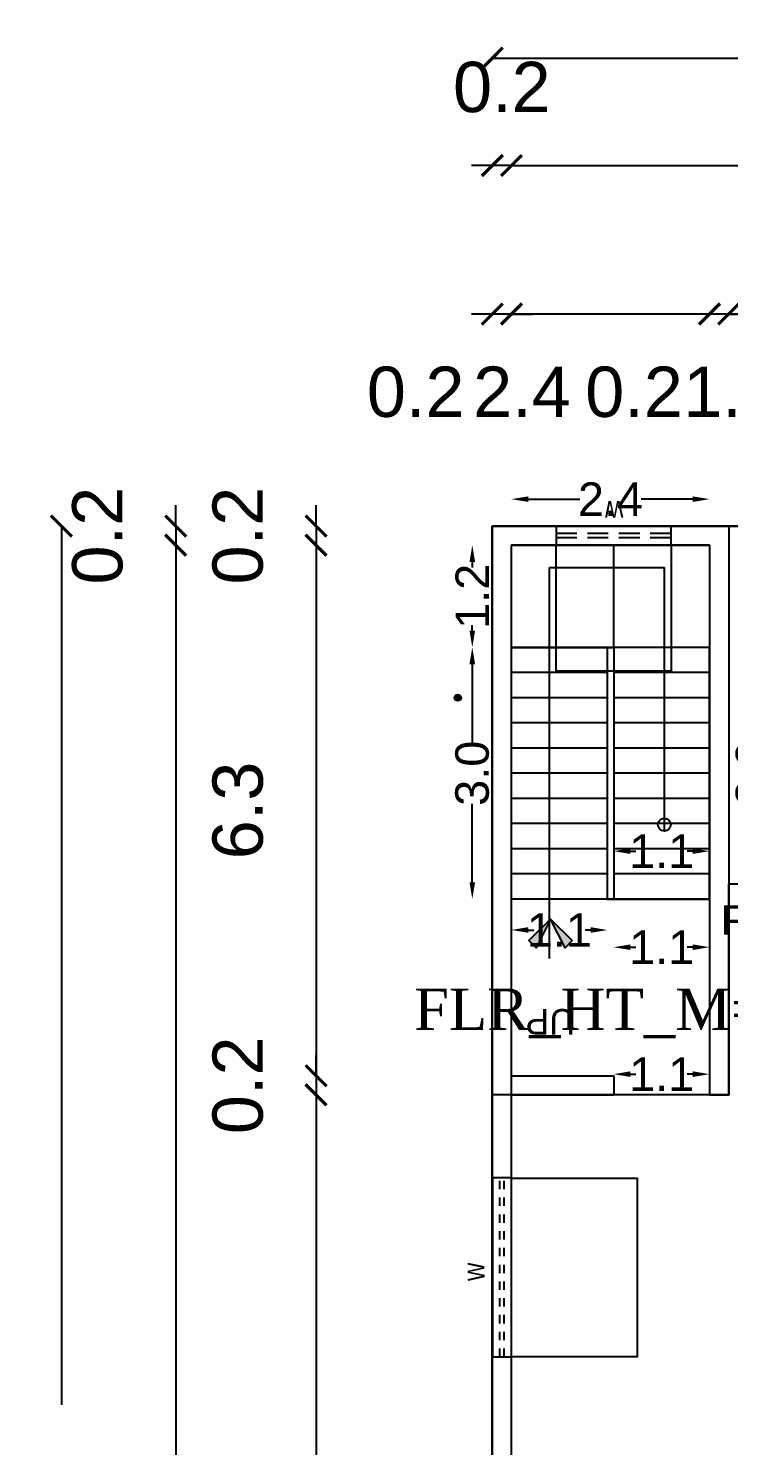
# Model space of a CAD drawing. Header units: metres. Extents: x 21671 to 43338, y -49512 to -25104.
# Drawn here: x 21798.98 to 21807.33, y -25120.69 to -25103.8 of the extents above; entities that cross this region are included whole.
import ezdxf

# ---------------------------------------------------------------- set-up
doc = ezdxf.new("R2010")
doc.units = ezdxf.units.M
doc.linetypes.add('HIDDENX2', pattern=[0.375, 0.25, -0.125])
for name, color, linetype in [('5', 5, 'Continuous'), ('BL', 34, 'Continuous'), ('BLK_1_FLR_2_BLT_UP_AREA', 7, 'Continuous'), ('BLK_1_FLR_2_EXIT_WIDTH_DOOR', 7, 'Continuous'), ('BLK_1_FLR_2_EXIT_WIDTH_STAIR', 7, 'Continuous'), ('BLK_1_FLR_2_FIRESTAIR_1', 7, 'Continuous'), ('BLK_1_FLR_2_FIRESTAIR_1_FLIGHT_1', 34, 'Continuous'), ('BLK_1_FLR_2_FIRESTAIR_1_FLIGHT_2', 34, 'Continuous'), ('BLK_1_FLR_2_FIRESTAIR_1_LANDING_1', 34, 'Continuous'), ('BLK_1_FLR_2_REGULAR_ROOM_1', 34, 'Continuous'), ('BLK_1_FLR_2_ROOF_AREA', 7, 'Continuous'), ('FLOOR02', 4, 'Continuous')]:
    doc.layers.add(name, color=color, linetype=linetype)
doc.styles.add('ARIAL', font='arial.ttf')
doc.styles.add('SEN', font='tahoma.ttf', dxfattribs={"height": 1})
doc.styles.get("Standard").update_dxf_attribs({"font": 'arial.ttf'})
doc.styles.add('TIMES', font='times.ttf')
doc.dimstyles.new('ISO-25', dxfattribs={"dimtxt": 1, "dimasz": 2.5, "dimexe": 1.25, "dimexo": 0.625, "dimtad": 1, "dimdec": 1, "dimzin": 1, "dimdsep": 46, "dimtxsty": 'Standard', "dimcen": 2.5, "dimse1": 1, "dimse2": 1, "dimsd1": 1, "dimsd2": 1, "dimadec": 1, "dimazin": 3, "dimtfac": 1, "dimtdec": 1, "dimtix": 1, "dimtmove": 2, "dimatfit": 3, "dimfxl": 0, "dimarcsym": 0})

# ---------------------------------------------------------------- blocks, each defined once
blk = doc.blocks.new('A$C674B7934')
at = {"layer": '5', "linetype": 'HIDDENX2'}
for p, q in [((3.5, 90), (3.5, 6)), ((5.5, 90), (5.5, 6))]:
    blk.add_line(p, q, dxfattribs=at)
at = {"layer": '5'}
blk.add_lwpolyline([(0, 6), (9, 6), (9, 90), (0, 90)], close=True, dxfattribs=at)
blk = doc.blocks.new('_ArchTick')
at = {"color": 0, "linetype": 'ByBlock', "const_width": 0.15}
blk.add_lwpolyline([(-0.5, -0.5), (0.5, 0.5)], dxfattribs=at)
blk = doc.blocks.new('*D77')
at = {"color": 0, "lineweight": -2}
blk.add_line((21808.706, -25107.202), (21807.334, -25107.202), dxfattribs=at)
at = {"layer": 'Defpoints', "color": 0}
for p in [(21807.334, -25107.202), (21807.334, -25109.958), (21808.706, -25109.958)]:
    blk.add_point(p, dxfattribs=at)
at = {"color": 0, "lineweight": -2, "xscale": 0.25, "yscale": 0.25, "zscale": 0.25, "rotation": 180}
blk.add_blockref('_ArchTick', (21807.334, -25107.202), dxfattribs=at)
at = {"color": 0, "lineweight": -2, "xscale": 0.25, "yscale": 0.25, "zscale": 0.25}
blk.add_blockref('_ArchTick', (21808.706, -25107.202), dxfattribs=at)
at = {"color": 0, "insert": (21807.374, -25108.128), "char_height": 0.6, "attachment_point": 5}
blk.add_mtext('1.4', dxfattribs=at)
blk = doc.blocks.new('*D78')
at = {"color": 0, "lineweight": -2}
for p, q in [((21807.105, -25107.202), (21806.855, -25107.202)), ((21807.334, -25107.202), (21807.105, -25107.202)), ((21807.334, -25107.202), (21807.584, -25107.202))]:
    blk.add_line(p, q, dxfattribs=at)
at = {"layer": 'Defpoints', "color": 0}
for p in [(21807.105, -25107.202), (21807.105, -25109.958), (21807.334, -25109.958)]:
    blk.add_point(p, dxfattribs=at)
at = {"color": 0, "lineweight": -2, "xscale": 0.25, "yscale": 0.25, "zscale": 0.25}
blk.add_blockref('_ArchTick', (21807.105, -25107.202), dxfattribs=at)
at = {"color": 0, "lineweight": -2, "xscale": 0.25, "yscale": 0.25, "zscale": 0.25, "rotation": 180}
blk.add_blockref('_ArchTick', (21807.334, -25107.202), dxfattribs=at)
at = {"color": 0, "insert": (21806.205, -25108.133), "char_height": 0.6, "attachment_point": 5}
blk.add_mtext('0.2', dxfattribs=at)
blk = doc.blocks.new('*D79')
at = {"color": 0, "lineweight": -2}
blk.add_line((21807.105, -25107.202), (21804.743, -25107.202), dxfattribs=at)
at = {"layer": 'Defpoints', "color": 0}
for p in [(21804.743, -25107.202), (21804.743, -25109.958), (21807.105, -25109.958)]:
    blk.add_point(p, dxfattribs=at)
at = {"color": 0, "lineweight": -2, "xscale": 0.25, "yscale": 0.25, "zscale": 0.25, "rotation": 180}
blk.add_blockref('_ArchTick', (21804.743, -25107.202), dxfattribs=at)
at = {"color": 0, "lineweight": -2, "xscale": 0.25, "yscale": 0.25, "zscale": 0.25}
blk.add_blockref('_ArchTick', (21807.105, -25107.202), dxfattribs=at)
at = {"color": 0, "insert": (21804.868, -25108.128), "char_height": 0.6, "attachment_point": 5}
blk.add_mtext('2.4', dxfattribs=at)
blk = doc.blocks.new('*D80')
at = {"color": 0, "lineweight": -2}
for p, q in [((21804.514, -25107.202), (21804.264, -25107.202)), ((21804.743, -25107.202), (21804.514, -25107.202)), ((21804.743, -25107.202), (21804.993, -25107.202))]:
    blk.add_line(p, q, dxfattribs=at)
at = {"layer": 'Defpoints', "color": 0}
for p in [(21804.514, -25107.202), (21804.514, -25109.73), (21804.743, -25109.958)]:
    blk.add_point(p, dxfattribs=at)
at = {"color": 0, "lineweight": -2, "xscale": 0.25, "yscale": 0.25, "zscale": 0.25}
blk.add_blockref('_ArchTick', (21804.514, -25107.202), dxfattribs=at)
at = {"color": 0, "lineweight": -2, "xscale": 0.25, "yscale": 0.25, "zscale": 0.25, "rotation": 180}
blk.add_blockref('_ArchTick', (21804.743, -25107.202), dxfattribs=at)
at = {"color": 0, "insert": (21803.6, -25108.133), "char_height": 0.6, "attachment_point": 5}
blk.add_mtext('0.2', dxfattribs=at)
blk = doc.blocks.new('*D55')
at = {"color": 0, "lineweight": -2}
for p, q in [((21804.743, -25105.431), (21811.673, -25105.431)), ((21821.356, -25105.431), (21814.425, -25105.431))]:
    blk.add_line(p, q, dxfattribs=at)
at = {"layer": 'Defpoints', "color": 0}
for p in [(21804.743, -25105.431), (21804.743, -25109.958), (21821.356, -25109.958)]:
    blk.add_point(p, dxfattribs=at)
at = {"color": 0, "lineweight": -2, "xscale": 0.25, "yscale": 0.25, "zscale": 0.25, "rotation": 180}
blk.add_blockref('_ArchTick', (21804.743, -25105.431), dxfattribs=at)
at = {"color": 0, "lineweight": -2, "xscale": 0.25, "yscale": 0.25, "zscale": 0.25}
blk.add_blockref('_ArchTick', (21821.356, -25105.431), dxfattribs=at)
at = {"color": 0, "insert": (21813.049, -25105.431), "char_height": 0.6, "attachment_point": 5}
blk.add_mtext('16.6', dxfattribs=at)
blk = doc.blocks.new('*D56')
at = {"color": 0, "lineweight": -2}
for p, q in [((21804.514, -25105.431), (21804.264, -25105.431)), ((21804.743, -25105.431), (21804.514, -25105.431)), ((21804.743, -25105.431), (21804.993, -25105.431))]:
    blk.add_line(p, q, dxfattribs=at)
at = {"layer": 'Defpoints', "color": 0}
for p in [(21804.514, -25105.431), (21804.514, -25109.73), (21804.743, -25109.958)]:
    blk.add_point(p, dxfattribs=at)
at = {"color": 0, "lineweight": -2, "xscale": 0.25, "yscale": 0.25, "zscale": 0.25}
blk.add_blockref('_ArchTick', (21804.514, -25105.431), dxfattribs=at)
at = {"color": 0, "lineweight": -2, "xscale": 0.25, "yscale": 0.25, "zscale": 0.25, "rotation": 180}
blk.add_blockref('_ArchTick', (21804.743, -25105.431), dxfattribs=at)
at = {"color": 0, "insert": (21804.628, -25104.499), "char_height": 0.6, "attachment_point": 5}
blk.add_mtext('0.2', dxfattribs=at)
blk = doc.blocks.new('*D81')
at = {"color": 0, "lineweight": -2}
for p, q in [((21804.514, -25104.151), (21811.745, -25104.151)), ((21821.584, -25104.151), (21814.381, -25104.151))]:
    blk.add_line(p, q, dxfattribs=at)
at = {"layer": 'Defpoints', "color": 0}
for p in [(21804.514, -25104.151), (21804.514, -25109.73), (21821.584, -25109.73)]:
    blk.add_point(p, dxfattribs=at)
at = {"color": 0, "lineweight": -2, "xscale": 0.25, "yscale": 0.25, "zscale": 0.25, "rotation": 180}
blk.add_blockref('_ArchTick', (21804.514, -25104.151), dxfattribs=at)
at = {"color": 0, "lineweight": -2, "xscale": 0.25, "yscale": 0.25, "zscale": 0.25}
blk.add_blockref('_ArchTick', (21821.584, -25104.151), dxfattribs=at)
at = {"color": 0, "insert": (21813.063, -25104.189), "char_height": 0.6, "attachment_point": 5}
blk.add_mtext('17.1', dxfattribs=at)
blk = doc.blocks.new('*D57')
at = {"color": 0, "lineweight": -2}
for p, q in [((21802.411, -25109.73), (21802.411, -25109.48)), ((21802.411, -25109.73), (21802.411, -25109.958)), ((21802.411, -25109.958), (21802.411, -25110.208))]:
    blk.add_line(p, q, dxfattribs=at)
at = {"layer": 'Defpoints', "color": 0}
for p in [(21804.514, -25109.73), (21802.411, -25109.958), (21804.743, -25109.958)]:
    blk.add_point(p, dxfattribs=at)
at = {"color": 0, "lineweight": -2, "xscale": 0.25, "yscale": 0.25, "zscale": 0.25}
for p, rotation in [((21802.411, -25109.73), 270), ((21802.411, -25109.958), 90)]:
    blk.add_blockref('_ArchTick', p, dxfattribs=dict(at, rotation=rotation))
at = {"color": 0, "insert": (21801.48, -25109.844), "char_height": 0.6, "attachment_point": 5, "rotation": 90}
blk.add_mtext('0.2', dxfattribs=at)
blk = doc.blocks.new('*D82')
at = {"color": 0, "lineweight": -2}
blk.add_line((21802.411, -25109.958), (21802.411, -25116.283), dxfattribs=at)
at = {"layer": 'Defpoints', "color": 0}
for p in [(21804.743, -25109.958), (21802.411, -25116.283), (21804.743, -25116.283)]:
    blk.add_point(p, dxfattribs=at)
at = {"color": 0, "lineweight": -2, "xscale": 0.25, "yscale": 0.25, "zscale": 0.25}
for p, rotation in [((21802.411, -25109.958), 90), ((21802.411, -25116.283), 270)]:
    blk.add_blockref('_ArchTick', p, dxfattribs=dict(at, rotation=rotation))
at = {"color": 0, "insert": (21801.48, -25113.121), "char_height": 0.6, "attachment_point": 5, "rotation": 90}
blk.add_mtext('6.3', dxfattribs=at)
blk = doc.blocks.new('*D83')
at = {"color": 0, "lineweight": -2}
for p, q in [((21802.411, -25116.283), (21802.411, -25116.033)), ((21802.411, -25116.283), (21802.411, -25116.512)), ((21802.411, -25116.512), (21802.411, -25116.762))]:
    blk.add_line(p, q, dxfattribs=at)
at = {"layer": 'Defpoints', "color": 0}
for p in [(21804.743, -25116.283), (21802.411, -25116.512), (21804.743, -25116.512)]:
    blk.add_point(p, dxfattribs=at)
at = {"color": 0, "lineweight": -2, "xscale": 0.25, "yscale": 0.25, "zscale": 0.25}
for p, rotation in [((21802.411, -25116.283), 270), ((21802.411, -25116.512), 90)]:
    blk.add_blockref('_ArchTick', p, dxfattribs=dict(at, rotation=rotation))
at = {"color": 0, "insert": (21801.48, -25116.398), "char_height": 0.6, "attachment_point": 5, "rotation": 90}
blk.add_mtext('0.2', dxfattribs=at)
blk = doc.blocks.new('*D84')
at = {"color": 0, "lineweight": -2}
blk.add_line((21802.411, -25116.512), (21802.411, -25133.277), dxfattribs=at)
at = {"layer": 'Defpoints', "color": 0}
for p in [(21804.743, -25116.512), (21802.411, -25133.277), (21804.743, -25133.277)]:
    blk.add_point(p, dxfattribs=at)
at = {"color": 0, "lineweight": -2, "xscale": 0.25, "yscale": 0.25, "zscale": 0.25}
for p, rotation in [((21802.411, -25116.512), 90), ((21802.411, -25133.277), 270)]:
    blk.add_blockref('_ArchTick', p, dxfattribs=dict(at, rotation=rotation))
at = {"color": 0, "insert": (21801.48, -25124.894), "char_height": 0.6, "attachment_point": 5, "rotation": 90}
blk.add_mtext('16.8', dxfattribs=at)
blk = doc.blocks.new('*D59')
at = {"color": 0, "lineweight": -2}
for p, q in [((21800.737, -25109.73), (21800.737, -25109.48)), ((21800.737, -25109.73), (21800.737, -25109.958)), ((21800.737, -25109.958), (21800.737, -25110.208))]:
    blk.add_line(p, q, dxfattribs=at)
at = {"layer": 'Defpoints', "color": 0}
for p in [(21804.514, -25109.73), (21800.737, -25109.958), (21804.743, -25109.958)]:
    blk.add_point(p, dxfattribs=at)
at = {"color": 0, "lineweight": -2, "xscale": 0.25, "yscale": 0.25, "zscale": 0.25}
for p, rotation in [((21800.737, -25109.73), 270), ((21800.737, -25109.958), 90)]:
    blk.add_blockref('_ArchTick', p, dxfattribs=dict(at, rotation=rotation))
at = {"color": 0, "insert": (21799.806, -25109.844), "char_height": 0.6, "attachment_point": 5, "rotation": 90}
blk.add_mtext('0.2', dxfattribs=at)
blk = doc.blocks.new('*D60')
at = {"color": 0, "lineweight": -2}
blk.add_line((21800.737, -25109.958), (21800.737, -25133.277), dxfattribs=at)
at = {"layer": 'Defpoints', "color": 0}
for p in [(21804.743, -25109.958), (21800.737, -25133.277), (21804.743, -25133.277)]:
    blk.add_point(p, dxfattribs=at)
at = {"color": 0, "lineweight": -2, "xscale": 0.25, "yscale": 0.25, "zscale": 0.25}
for p, rotation in [((21800.737, -25109.958), 90), ((21800.737, -25133.277), 270)]:
    blk.add_blockref('_ArchTick', p, dxfattribs=dict(at, rotation=rotation))
at = {"color": 0, "insert": (21799.806, -25121.618), "char_height": 0.6, "attachment_point": 5, "rotation": 90}
blk.add_mtext('23.3', dxfattribs=at)
blk = doc.blocks.new('*D85')
at = {"color": 0, "lineweight": -2}
for p, q in [((21799.373, -25109.73), (21799.373, -25120.208)), ((21799.373, -25133.506), (21799.373, -25123.028))]:
    blk.add_line(p, q, dxfattribs=at)
at = {"layer": 'Defpoints', "color": 0}
for p in [(21804.514, -25109.73), (21799.373, -25133.506), (21804.514, -25133.506)]:
    blk.add_point(p, dxfattribs=at)
at = {"color": 0, "lineweight": -2, "xscale": 0.25, "yscale": 0.25, "zscale": 0.25}
for p, rotation in [((21799.373, -25109.73), 90), ((21799.373, -25133.506), 270)]:
    blk.add_blockref('_ArchTick', p, dxfattribs=dict(at, rotation=rotation))
at = {"color": 0, "insert": (21799.373, -25121.618), "char_height": 0.6, "attachment_point": 5, "rotation": 90}
blk.add_mtext('23.8', dxfattribs=at)
blk = doc.blocks.new('*D247')
at = {"layer": 'BLK_1_FLR_2_FIRESTAIR_1_FLIGHT_1', "color": 0, "lineweight": -2}
for p, q in [((21807.62, -25111.377), (21807.62, -25112.314)), ((21807.62, -25113.977), (21807.62, -25113.041))]:
    blk.add_line(p, q, dxfattribs=at)
at = {"layer": 'BLK_1_FLR_2_FIRESTAIR_1_FLIGHT_1', "color": 0}
for points in [[(21807.587, -25111.377), (21807.653, -25111.377), (21807.62, -25111.177)], [(21807.587, -25113.977), (21807.653, -25113.977), (21807.62, -25114.177)]]:
    blk.add_solid(points, dxfattribs=at)
at = {"layer": 'Defpoints', "color": 0}
for p in [(21807.105, -25111.177), (21807.62, -25111.177), (21807.105, -25114.177)]:
    blk.add_point(p, dxfattribs=at)
at = {"layer": 'BLK_1_FLR_2_FIRESTAIR_1_FLIGHT_1', "color": 0, "insert": (21807.62, -25112.677), "char_height": 0.4, "attachment_point": 5, "rotation": 90}
blk.add_mtext('3.0', dxfattribs=at)
blk = doc.blocks.new('*D248')
at = {"layer": 'BLK_1_FLR_2_FIRESTAIR_1_FLIGHT_2', "color": 0, "lineweight": -2}
for p, q in [((21804.275, -25111.377), (21804.275, -25112.314)), ((21804.275, -25113.977), (21804.275, -25113.041))]:
    blk.add_line(p, q, dxfattribs=at)
at = {"layer": 'BLK_1_FLR_2_FIRESTAIR_1_FLIGHT_2', "color": 0}
for points in [[(21804.242, -25111.377), (21804.309, -25111.377), (21804.275, -25111.177)], [(21804.242, -25113.977), (21804.309, -25113.977), (21804.275, -25114.177)]]:
    blk.add_solid(points, dxfattribs=at)
at = {"layer": 'Defpoints', "color": 0}
for p in [(21804.275, -25111.177), (21804.743, -25111.177), (21804.743, -25114.177)]:
    blk.add_point(p, dxfattribs=at)
at = {"layer": 'BLK_1_FLR_2_FIRESTAIR_1_FLIGHT_2', "color": 0, "insert": (21804.275, -25112.677), "char_height": 0.4, "attachment_point": 5, "rotation": 90}
blk.add_mtext('3.0', dxfattribs=at)
blk = doc.blocks.new('*D255')
at = {"layer": 'BLK_1_FLR_2_FIRESTAIR_1_FLIGHT_1', "color": 0, "lineweight": -2}
for p, q in [((21806.162, -25114.751), (21806.227, -25114.751)), ((21806.905, -25114.751), (21806.84, -25114.751))]:
    blk.add_line(p, q, dxfattribs=at)
at = {"layer": 'BLK_1_FLR_2_FIRESTAIR_1_FLIGHT_1', "color": 0}
for points in [[(21806.162, -25114.718), (21806.162, -25114.785), (21805.962, -25114.751)], [(21806.905, -25114.718), (21806.905, -25114.785), (21807.105, -25114.751)]]:
    blk.add_solid(points, dxfattribs=at)
at = {"layer": 'Defpoints', "color": 0}
for p in [(21807.105, -25113.972), (21805.962, -25114.177), (21805.962, -25114.751)]:
    blk.add_point(p, dxfattribs=at)
at = {"layer": 'BLK_1_FLR_2_FIRESTAIR_1_FLIGHT_1', "color": 0, "insert": (21806.534, -25114.751), "char_height": 0.4, "attachment_point": 5}
blk.add_mtext('1.1', dxfattribs=at)
blk = doc.blocks.new('*D256')
at = {"layer": 'BLK_1_FLR_2_FIRESTAIR_1_FLIGHT_2', "color": 0, "lineweight": -2}
for p, q in [((21804.943, -25114.546), (21805.008, -25114.546)), ((21805.686, -25114.546), (21805.621, -25114.546))]:
    blk.add_line(p, q, dxfattribs=at)
at = {"layer": 'BLK_1_FLR_2_FIRESTAIR_1_FLIGHT_2', "color": 0}
for points in [[(21804.943, -25114.512), (21804.943, -25114.579), (21804.743, -25114.546)], [(21805.686, -25114.512), (21805.686, -25114.579), (21805.886, -25114.546)]]:
    blk.add_solid(points, dxfattribs=at)
at = {"layer": 'Defpoints', "color": 0}
for p in [(21804.743, -25113.972), (21805.886, -25113.972), (21804.743, -25114.546)]:
    blk.add_point(p, dxfattribs=at)
at = {"layer": 'BLK_1_FLR_2_FIRESTAIR_1_FLIGHT_2', "color": 0, "insert": (21805.314, -25114.546), "char_height": 0.4, "attachment_point": 5}
blk.add_mtext('1.1', dxfattribs=at)
blk = doc.blocks.new('*D257')
at = {"layer": 'BLK_1_FLR_2_FIRESTAIR_1_LANDING_1', "color": 0, "lineweight": -2}
for p, q in [((21804.943, -25109.409), (21805.557, -25109.409)), ((21806.905, -25109.409), (21806.291, -25109.409))]:
    blk.add_line(p, q, dxfattribs=at)
at = {"layer": 'BLK_1_FLR_2_FIRESTAIR_1_LANDING_1', "color": 0}
for points in [[(21804.943, -25109.376), (21804.943, -25109.442), (21804.743, -25109.409)], [(21806.905, -25109.376), (21806.905, -25109.442), (21807.105, -25109.409)]]:
    blk.add_solid(points, dxfattribs=at)
at = {"layer": 'Defpoints', "color": 0}
for p in [(21804.743, -25109.409), (21804.743, -25109.958), (21807.105, -25109.958)]:
    blk.add_point(p, dxfattribs=at)
at = {"layer": 'BLK_1_FLR_2_FIRESTAIR_1_LANDING_1', "color": 0, "insert": (21805.924, -25109.409), "char_height": 0.4, "attachment_point": 5}
blk.add_mtext('2.4', dxfattribs=at)
blk = doc.blocks.new('*D258')
at = {"layer": 'BLK_1_FLR_2_FIRESTAIR_1_LANDING_1', "color": 0, "lineweight": -2}
for p, q in [((21804.275, -25110.158), (21804.275, -25110.225)), ((21804.275, -25110.977), (21804.275, -25110.911))]:
    blk.add_line(p, q, dxfattribs=at)
at = {"layer": 'BLK_1_FLR_2_FIRESTAIR_1_LANDING_1', "color": 0}
for points in [[(21804.242, -25110.158), (21804.309, -25110.158), (21804.275, -25109.958)], [(21804.242, -25110.977), (21804.309, -25110.977), (21804.275, -25111.177)]]:
    blk.add_solid(points, dxfattribs=at)
at = {"layer": 'Defpoints', "color": 0}
for p in [(21804.275, -25109.958), (21804.743, -25109.958), (21804.743, -25111.177)]:
    blk.add_point(p, dxfattribs=at)
at = {"layer": 'BLK_1_FLR_2_FIRESTAIR_1_LANDING_1', "color": 0, "insert": (21804.275, -25110.568), "char_height": 0.4, "attachment_point": 5, "rotation": 90}
blk.add_mtext('1.2', dxfattribs=at)
blk = doc.blocks.new('*D335')
at = {"layer": 'BLK_1_FLR_2_EXIT_WIDTH_DOOR', "color": 0, "lineweight": -2}
for p, q in [((21806.162, -25116.265), (21806.227, -25116.265)), ((21806.905, -25116.265), (21806.84, -25116.265))]:
    blk.add_line(p, q, dxfattribs=at)
at = {"layer": 'BLK_1_FLR_2_EXIT_WIDTH_DOOR', "color": 0}
for points in [[(21806.162, -25116.231), (21806.162, -25116.298), (21805.962, -25116.265)], [(21806.905, -25116.231), (21806.905, -25116.298), (21807.105, -25116.265)]]:
    blk.add_solid(points, dxfattribs=at)
at = {"layer": 'Defpoints', "color": 0}
for p in [(21805.962, -25115.691), (21807.105, -25115.691), (21805.962, -25116.265)]:
    blk.add_point(p, dxfattribs=at)
at = {"layer": 'BLK_1_FLR_2_EXIT_WIDTH_DOOR', "color": 0, "insert": (21806.534, -25116.265), "char_height": 0.4, "attachment_point": 5}
blk.add_mtext('1.1', dxfattribs=at)
blk = doc.blocks.new('*D336')
at = {"layer": 'BLK_1_FLR_2_EXIT_WIDTH_STAIR', "color": 0, "lineweight": -2}
for p, q in [((21806.162, -25113.606), (21806.227, -25113.606)), ((21806.905, -25113.606), (21806.84, -25113.606))]:
    blk.add_line(p, q, dxfattribs=at)
at = {"layer": 'BLK_1_FLR_2_EXIT_WIDTH_STAIR', "color": 0}
for points in [[(21806.162, -25113.573), (21806.162, -25113.639), (21805.962, -25113.606)], [(21806.905, -25113.573), (21806.905, -25113.639), (21807.105, -25113.606)]]:
    blk.add_solid(points, dxfattribs=at)
at = {"layer": 'Defpoints', "color": 0}
for p in [(21805.962, -25113.032), (21807.105, -25113.032), (21805.962, -25113.606)]:
    blk.add_point(p, dxfattribs=at)
at = {"layer": 'BLK_1_FLR_2_EXIT_WIDTH_STAIR', "color": 0, "insert": (21806.534, -25113.606), "char_height": 0.4, "attachment_point": 5}
blk.add_mtext('1.1', dxfattribs=at)

msp = doc.modelspace()

# ---------------------------------------------------------------- hatches: boundary and pattern name
at = {"ltscale": 0.15}
h = msp.add_hatch(color=0, dxfattribs=at)
h.paths.add_polyline_path([(21805.468, -25114.673), (21805.21, -25114.415), (21805.382, -25114.76)])
h.paths.add_polyline_path([(21805.21, -25114.415), (21804.951, -25114.673), (21805.037, -25114.76)])
at = {"layer": 'BL'}
h = msp.add_hatch(color=6, dxfattribs=at)
h.dxf.hatch_style = 1
h.paths.add_polyline_path([(21804.074, -25111.804, 0.35696), (21804.13, -25111.804, 0.388228), (21804.13, -25111.749, 0.353056), (21804.074, -25111.749, 0.428903)])

# ---------------------------------------------------------------- linework, layer by layer
at = {"color": 0, "linetype": 'HIDDENX2'}
for p, q in [((21806.648, -25109.818), (21805.276, -25109.818)), ((21806.648, -25109.869), (21805.276, -25109.869))]:
    msp.add_line(p, q, dxfattribs=at)
at = {"color": 0}
for p, q in [((21804.743, -25116.283), (21804.743, -25109.958)), ((21804.743, -25109.958), (21807.105, -25109.958)), ((21807.105, -25109.958), (21804.743, -25109.958)), ((21805.962, -25111.177), (21805.962, -25109.958)), ((21807.105, -25109.958), (21807.105, -25116.512)), ((21805.196, -25114.884), (21805.196, -25110.223)), ((21805.196, -25110.223), (21806.567, -25110.223)), ((21806.567, -25113.367), (21806.567, -25110.223)), ((21805.886, -25111.177), (21804.743, -25111.177)), ((21805.886, -25111.177), (21805.886, -25113.972)), ((21805.886, -25111.177), (21805.962, -25111.177)), ((21805.962, -25111.177), (21805.962, -25113.972)), ((21807.105, -25111.177), (21805.962, -25111.177)), ((21805.886, -25111.477), (21804.743, -25111.477)), ((21807.105, -25111.477), (21805.962, -25111.477)), ((21805.886, -25111.777), (21804.743, -25111.777)), ((21807.105, -25111.777), (21805.962, -25111.777)), ((21805.886, -25112.077), (21804.743, -25112.077)), ((21807.105, -25112.077), (21805.962, -25112.077)), ((21805.886, -25112.377), (21804.743, -25112.377)), ((21807.105, -25112.377), (21805.962, -25112.377)), ((21805.886, -25112.677), (21804.743, -25112.677)), ((21807.105, -25112.677), (21805.962, -25112.677)), ((21805.886, -25112.977), (21804.743, -25112.977)), ((21807.105, -25112.977), (21805.962, -25112.977)), ((21805.886, -25113.277), (21804.743, -25113.277)), ((21807.105, -25113.277), (21805.962, -25113.277)), ((21805.886, -25113.577), (21804.743, -25113.577)), ((21807.105, -25113.577), (21805.962, -25113.577)), ((21805.886, -25113.877), (21804.743, -25113.877)), ((21807.105, -25113.877), (21805.962, -25113.877)), ((21805.886, -25114.177), (21804.743, -25114.177)), ((21805.886, -25114.177), (21805.962, -25114.177)), ((21807.105, -25114.177), (21805.962, -25114.177)), ((21804.743, -25116.283), (21805.962, -25116.283)), ((21805.962, -25116.283), (21805.962, -25116.512)), ((21804.743, -25133.277), (21804.743, -25116.512)), ((21804.743, -25116.512), (21805.962, -25116.512)), ((21807.105, -25116.512), (21807.334, -25116.512))]:
    msp.add_line(p, q, dxfattribs=at)
for points in [[(21821.584, -25133.506), (21804.514, -25133.506), (21804.514, -25109.73), (21821.584, -25109.73)], [(21805.276, -25109.73), (21805.276, -25109.958), (21806.648, -25109.958), (21806.648, -25109.73)]]:
    msp.add_lwpolyline(points, close=True, dxfattribs=at)
at = {"color": 103}
for points in [[(21805.276, -25111.458), (21805.276, -25109.958), (21806.648, -25109.958), (21806.648, -25111.458), (21805.276, -25111.458)], [(21804.743, -25119.636), (21804.743, -25117.503), (21806.243, -25117.503), (21806.243, -25119.636), (21804.743, -25119.636)]]:
    msp.add_lwpolyline(points, dxfattribs=at)
at = {"color": 0}
msp.add_lwpolyline([(21805.21, -25114.415), (21805.037, -25114.76), (21804.951, -25114.673), (21805.21, -25114.415), (21805.468, -25114.673), (21805.382, -25114.76), (21805.21, -25114.415)], dxfattribs=at)
msp.add_circle((21806.567, -25113.29), 0.0768, dxfattribs=at)
at = {"layer": 'BL', "color": 6}
msp.add_lwpolyline([(21804.13, -25111.804, -0.35696), (21804.074, -25111.804, -0.428903), (21804.074, -25111.749, -0.353056), (21804.13, -25111.749, -0.388228)], format="xyb", close=True, dxfattribs=at)
at = {"layer": 'BLK_1_FLR_2_BLT_UP_AREA', "color": 13}
msp.add_lwpolyline([(21821.584, -25109.73), (21804.514, -25109.73), (21804.514, -25133.506), (21821.584, -25133.506)], close=True, dxfattribs=at)
at = {"layer": 'BLK_1_FLR_2_FIRESTAIR_1', "color": 1}
msp.add_lwpolyline([(21804.743, -25109.958), (21807.105, -25109.958), (21807.105, -25114.177), (21804.743, -25114.177)], close=True, dxfattribs=at)
at = {"layer": 'BLK_1_FLR_2_FIRESTAIR_1_FLIGHT_1', "color": 7}
for p, q in [((21807.105, -25111.177), (21805.962, -25111.177)), ((21807.105, -25111.477), (21805.962, -25111.477)), ((21807.105, -25111.777), (21805.962, -25111.777)), ((21807.105, -25112.077), (21805.962, -25112.077)), ((21807.105, -25112.377), (21805.962, -25112.377)), ((21807.105, -25112.677), (21805.962, -25112.677)), ((21807.105, -25112.977), (21805.962, -25112.977)), ((21807.105, -25113.277), (21805.962, -25113.277)), ((21807.105, -25113.577), (21805.962, -25113.577)), ((21807.105, -25113.877), (21805.962, -25113.877)), ((21807.105, -25114.177), (21805.962, -25114.177))]:
    msp.add_line(p, q, dxfattribs=at)
msp.add_lwpolyline([(21805.962, -25114.177), (21807.105, -25114.177), (21807.105, -25111.177), (21805.962, -25111.177)], close=True, dxfattribs=at)
at = {"layer": 'BLK_1_FLR_2_FIRESTAIR_1_FLIGHT_2', "color": 7}
for p, q in [((21805.886, -25111.177), (21804.743, -25111.177)), ((21805.886, -25111.477), (21804.743, -25111.477)), ((21805.886, -25111.777), (21804.743, -25111.777)), ((21805.886, -25112.077), (21804.743, -25112.077)), ((21805.886, -25112.377), (21804.743, -25112.377)), ((21805.886, -25112.677), (21804.743, -25112.677)), ((21805.886, -25112.977), (21804.743, -25112.977)), ((21805.886, -25113.277), (21804.743, -25113.277)), ((21805.886, -25113.577), (21804.743, -25113.577)), ((21805.886, -25113.877), (21804.743, -25113.877)), ((21805.886, -25114.177), (21804.743, -25114.177))]:
    msp.add_line(p, q, dxfattribs=at)
msp.add_lwpolyline([(21805.886, -25114.177), (21804.743, -25114.177), (21804.743, -25111.177), (21805.886, -25111.177)], close=True, dxfattribs=at)
at = {"layer": 'BLK_1_FLR_2_FIRESTAIR_1_LANDING_1', "color": 7}
msp.add_lwpolyline([(21807.105, -25111.177), (21804.743, -25111.177), (21804.743, -25109.958), (21807.105, -25109.958)], close=True, dxfattribs=at)
at = {"layer": 'BLK_1_FLR_2_REGULAR_ROOM_1', "color": 2}
msp.add_lwpolyline([(21821.356, -25109.958), (21821.356, -25124.818), (21818.613, -25124.818), (21814.497, -25124.818), (21814.497, -25126.533), (21814.726, -25126.533), (21814.726, -25125.047), (21818.612, -25125.047), (21818.612, -25129.848), (21821.356, -25129.848), (21821.356, -25133.277), (21814.726, -25133.277), (21814.726, -25128.362), (21814.497, -25128.362), (21814.497, -25133.277), (21804.743, -25133.277), (21804.743, -25109.958), (21807.105, -25109.958), (21807.105, -25116.512), (21807.334, -25116.512), (21807.334, -25113.997), (21814.757, -25113.997), (21814.757, -25109.958)], close=True, dxfattribs=at)
at = {"layer": 'BLK_1_FLR_2_ROOF_AREA', "color": 54}
msp.add_lwpolyline([(21821.584, -25109.73), (21804.514, -25109.73), (21804.514, -25133.506), (21821.584, -25133.506)], close=True, dxfattribs=at)
at = {"layer": 'FLOOR02', "color": 115}
msp.add_lwpolyline([(21807.334, -25116.512), (21804.514, -25116.512), (21804.514, -25109.73), (21807.334, -25109.73), (21807.334, -25116.512)], dxfattribs=at)

# ---------------------------------------------------------------- block references
at = {"color": 0, "xscale": 0.0254017857142961, "yscale": 0.0254017857142961, "zscale": 0.0254017857142961, "rotation": 180}
msp.add_blockref('A$C674B7934', (21804.743, -25117.35), dxfattribs=at)

# ---------------------------------------------------------------- texts
at = {"color": 6}
msp.add_text('FOUNTAIN', height=0.35, dxfattribs=at).set_placement((21807.239, -25114.603))
at = {"color": 0, "style": 'ARIAL'}
msp.add_text('UP', height=0.3048, rotation=180, dxfattribs=at).set_placement((21805.501, -25115.488))
at = {"color": 0, "char_height": 0.2, "width": 26.3481, "attachment_point": 5, "style": 'SEN'}
for insert, rotation in [((21805.967, -25109.53), 180.6255), ((21804.321, -25118.621), 90.6255)]:
    msp.add_mtext('W', dxfattribs=dict(at, insert=insert, rotation=rotation))
at = {"layer": 'BLK_1_FLR_2_FIRESTAIR_1', "color": 1, "insert": (21803.581, -25115.244), "char_height": 0.49497, "width": 17.44019, "attachment_point": 1, "style": 'TIMES'}
msp.add_mtext('FLR_HT_M=3.05', dxfattribs=at)

# ---------------------------------------------------------------- dimensions: what is measured, and where the dimension line sits
at = {"color": 0}
for base, p1, p2, angle, picture, middle in [((21804.514, -25104.151), (21821.584, -25109.73), (21804.514, -25109.73), 180, '*D81', (21813.063, -25104.189)), ((21804.743, -25105.431), (21821.356, -25109.958), (21804.743, -25109.958), 180, '*D55', (21813.049, -25105.431)), ((21804.514, -25107.202), (21804.743, -25109.958), (21804.514, -25109.73), 180, '*D80', (21803.6, -25108.133)), ((21804.743, -25107.202), (21807.105, -25109.958), (21804.743, -25109.958), 180, '*D79', (21804.868, -25108.128)), ((21807.105, -25107.202), (21807.334, -25109.958), (21807.105, -25109.958), 180, '*D78', (21806.205, -25108.133)), ((21807.334, -25107.202), (21808.706, -25109.958), (21807.334, -25109.958), 180, '*D77', (21807.374, -25108.128)), ((21799.373, -25133.506), (21804.514, -25109.73), (21804.514, -25133.506), 270, '*D85', (21799.373, -25121.618))]:
    dim = msp.add_linear_dim(base=base, p1=p1, p2=p2, angle=angle, dimstyle='ISO-25', override={"dimtxt": 0.6, "dimasz": 0.25, "dimblk1": 'ArchTick', "dimblk2": 'ArchTick', "dimsah": 1, "dimsd1": 0, "dimsd2": 0}, dxfattribs=at)
    dim.commit()
    dim.dimension.update_dxf_attribs({"geometry": picture, "text_midpoint": middle, "dimtype": 160})
for base, p1, p2, angle, picture, middle in [((21804.514, -25105.431), (21804.743, -25109.958), (21804.514, -25109.73), 180, '*D56', (21804.628, -25104.499)), ((21800.737, -25109.958), (21804.514, -25109.73), (21804.743, -25109.958), 270, '*D59', (21799.806, -25109.844)), ((21802.411, -25109.958), (21804.514, -25109.73), (21804.743, -25109.958), 270, '*D57', (21801.48, -25109.844)), ((21800.737, -25133.277), (21804.743, -25109.958), (21804.743, -25133.277), 270, '*D60', (21799.806, -25121.618)), ((21802.411, -25116.283), (21804.743, -25109.958), (21804.743, -25116.283), 270, '*D82', (21801.48, -25113.121)), ((21802.411, -25116.512), (21804.743, -25116.283), (21804.743, -25116.512), 270, '*D83', (21801.48, -25116.398)), ((21802.411, -25133.277), (21804.743, -25116.512), (21804.743, -25133.277), 270, '*D84', (21801.48, -25124.894))]:
    dim = msp.add_linear_dim(base=base, p1=p1, p2=p2, angle=angle, dimstyle='ISO-25', override={"dimtxt": 0.6, "dimasz": 0.25, "dimblk1": 'ArchTick', "dimblk2": 'ArchTick', "dimsah": 1, "dimsd1": 0, "dimsd2": 0}, dxfattribs=at)
    dim.commit()
    dim.dimension.update_dxf_attribs({"geometry": picture, "text_midpoint": middle})
at = {"layer": 'BLK_1_FLR_2_EXIT_WIDTH_DOOR', "color": 2}
dim = msp.add_linear_dim(base=(21805.962, -25116.265), p1=(21807.105, -25115.691), p2=(21805.962, -25115.691), angle=180, dimstyle='ISO-25', override={"dimtxt": 0.4, "dimasz": 0.2, "dimgap": 0, "dimtad": 0, "dimsd1": 0, "dimsd2": 0, "dimfxl": 3, "dimfxlon": 1, "dimtfill": 0, "dimtfillclr": 256}, dxfattribs=at)
dim.commit()
dim.dimension.update_dxf_attribs({"geometry": '*D335', "text_midpoint": (21806.534, -25116.265)})
at = {"layer": 'BLK_1_FLR_2_EXIT_WIDTH_STAIR', "color": 1}
dim = msp.add_linear_dim(base=(21805.962, -25113.606), p1=(21807.105, -25113.032), p2=(21805.962, -25113.032), angle=180, dimstyle='ISO-25', override={"dimtxt": 0.4, "dimasz": 0.2, "dimgap": 0, "dimtad": 0, "dimsd1": 0, "dimsd2": 0, "dimfxl": 3, "dimfxlon": 1, "dimtfill": 0, "dimtfillclr": 256}, dxfattribs=at)
dim.commit()
dim.dimension.update_dxf_attribs({"geometry": '*D336', "text_midpoint": (21806.534, -25113.606)})
at = {"layer": 'BLK_1_FLR_2_FIRESTAIR_1_FLIGHT_1', "color": 1}
dim = msp.add_linear_dim(base=(21807.62, -25111.177), p1=(21807.105, -25114.177), p2=(21807.105, -25111.177), angle=270, dimstyle='ISO-25', override={"dimtxt": 0.4, "dimasz": 0.2, "dimgap": 0, "dimtad": 0, "dimsd1": 0, "dimsd2": 0, "dimfxl": 3, "dimfxlon": 1, "dimtfill": 0, "dimtfillclr": 256}, dxfattribs=at)
dim.commit()
dim.dimension.update_dxf_attribs({"geometry": '*D247', "text_midpoint": (21807.62, -25112.677)})
at = {"layer": 'BLK_1_FLR_2_FIRESTAIR_1_FLIGHT_1', "color": 2}
dim = msp.add_linear_dim(base=(21805.962, -25114.751), p1=(21807.105, -25113.972), p2=(21805.962, -25114.177), angle=180, dimstyle='ISO-25', override={"dimtxt": 0.4, "dimasz": 0.2, "dimgap": 0, "dimtad": 0, "dimsd1": 0, "dimsd2": 0, "dimfxl": 3, "dimfxlon": 1, "dimtfill": 0, "dimtfillclr": 256}, dxfattribs=at)
dim.commit()
dim.dimension.update_dxf_attribs({"geometry": '*D255', "text_midpoint": (21806.534, -25114.751)})
at = {"layer": 'BLK_1_FLR_2_FIRESTAIR_1_FLIGHT_2', "color": 1}
dim = msp.add_linear_dim(base=(21804.275, -25111.177), p1=(21804.743, -25114.177), p2=(21804.743, -25111.177), angle=270, dimstyle='ISO-25', override={"dimtxt": 0.4, "dimasz": 0.2, "dimgap": 0, "dimtad": 0, "dimsd1": 0, "dimsd2": 0, "dimfxl": 3, "dimfxlon": 1, "dimtfill": 0, "dimtfillclr": 256}, dxfattribs=at)
dim.commit()
dim.dimension.update_dxf_attribs({"geometry": '*D248', "text_midpoint": (21804.275, -25112.677)})
at = {"layer": 'BLK_1_FLR_2_FIRESTAIR_1_FLIGHT_2', "color": 2}
dim = msp.add_linear_dim(base=(21804.743, -25114.546), p1=(21805.886, -25113.972), p2=(21804.743, -25113.972), angle=180, dimstyle='ISO-25', override={"dimtxt": 0.4, "dimasz": 0.2, "dimgap": 0, "dimtad": 0, "dimsd1": 0, "dimsd2": 0, "dimfxl": 3, "dimfxlon": 1, "dimtfill": 0, "dimtfillclr": 256}, dxfattribs=at)
dim.commit()
dim.dimension.update_dxf_attribs({"geometry": '*D256', "text_midpoint": (21805.314, -25114.546)})
at = {"layer": 'BLK_1_FLR_2_FIRESTAIR_1_LANDING_1', "color": 1}
dim = msp.add_linear_dim(base=(21804.743, -25109.409), p1=(21807.105, -25109.958), p2=(21804.743, -25109.958), angle=180, dimstyle='ISO-25', override={"dimtxt": 0.4, "dimasz": 0.2, "dimgap": 0, "dimtad": 0, "dimsd1": 0, "dimsd2": 0, "dimfxl": 3, "dimfxlon": 1, "dimtfill": 0, "dimtfillclr": 256}, dxfattribs=at)
dim.commit()
dim.dimension.update_dxf_attribs({"geometry": '*D257', "text_midpoint": (21805.924, -25109.409)})
at = {"layer": 'BLK_1_FLR_2_FIRESTAIR_1_LANDING_1', "color": 2}
dim = msp.add_linear_dim(base=(21804.275, -25109.958), p1=(21804.743, -25111.177), p2=(21804.743, -25109.958), angle=270, dimstyle='ISO-25', override={"dimtxt": 0.4, "dimasz": 0.2, "dimgap": 0, "dimtad": 0, "dimsd1": 0, "dimsd2": 0, "dimfxl": 3, "dimfxlon": 1, "dimtfill": 0, "dimtfillclr": 256}, dxfattribs=at)
dim.commit()
dim.dimension.update_dxf_attribs({"geometry": '*D258', "text_midpoint": (21804.275, -25110.568)})

doc.saveas('drawing.dxf')
